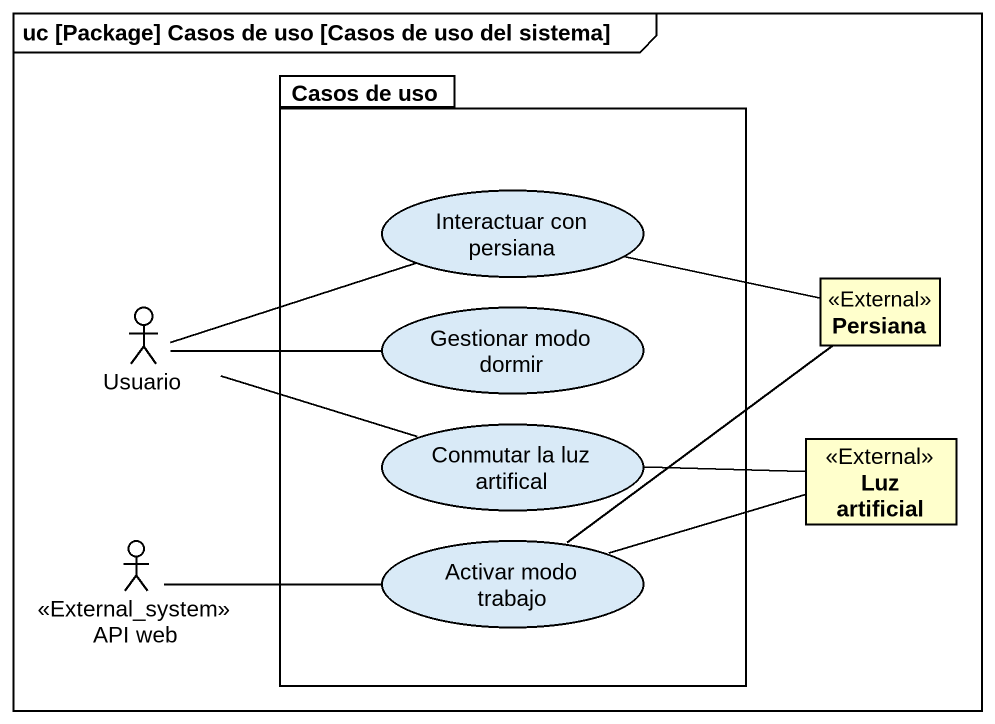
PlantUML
@startuml
mainframe uc [Package] Casos de uso [Casos de uso del sistema]
allowmixing
hide circle
hide empty members
package "Casos de uso" as Casos_de_uso {
  usecase "Interactuar con persiana" as Interactuar_con_persiana
  usecase "Gestionar modo dormir" as Gestionar_modo_dormir
  usecase "Conmutar la luz artifical" as Conmutar_la_luz_artifical
  usecase "Activar modo trabajo" as Activar_modo_trabajo
}
actor Usuario
class Persiana <<External>>
class "Luz artificial" as Luz_artificial <<External>>
actor "API web" as API_web <<External_system>>
Usuario -right- Interactuar_con_persiana
Usuario -right- Gestionar_modo_dormir
Usuario -right- Conmutar_la_luz_artifical
Persiana -left- Interactuar_con_persiana
Persiana -- Activar_modo_trabajo
Luz_artificial -left- Conmutar_la_luz_artifical
Luz_artificial -left- Activar_modo_trabajo
API_web -right- Activar_modo_trabajo
@enduml
